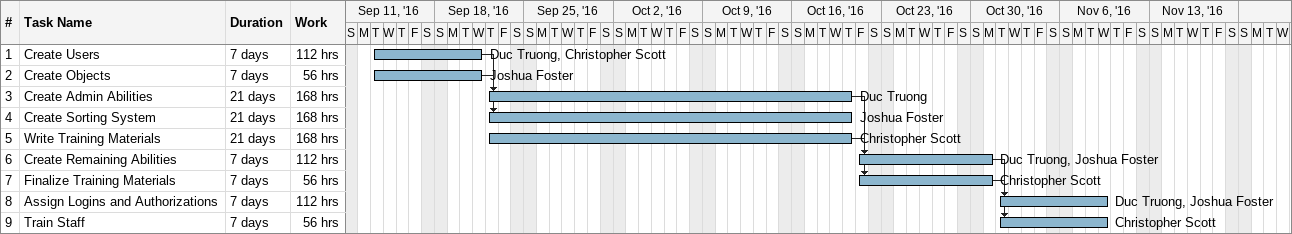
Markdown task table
| ID | Task | Duration | Start | Finish | Predecessors | Resources | Work (h) |
|---|---|---|---|---|---|---|---|
| 1 | Create Users | 7d | 2016-09-13 | 2016-09-21 |  | Duc Truong, Christopher Scott | 112 |
| 2 | Create Objects | 7d | 2016-09-13 | 2016-09-21 |  | Joshua Foster | 56 |
| 3 | Create Admin Abilities | 21d | 2016-09-22 | 2016-10-20 | 1 | Duc Truong | 168 |
| 4 | Create Sorting System | 21d | 2016-09-22 | 2016-10-20 | 2 | Joshua Foster | 168 |
| 5 | Write Training Materials | 21d | 2016-09-22 | 2016-10-20 |  | Christopher Scott | 168 |
| 6 | Create Remaining Abilities | 7d | 2016-10-21 | 2016-10-31 | 3 | Duc Truong, Joshua Foster | 112 |
| 7 | Finalize Training Materials | 7d | 2016-10-21 | 2016-10-31 | 5 | Christopher Scott | 56 |
| 8 | Assign Logins and Authorizations | 7d | 2016-11-01 | 2016-11-09 | 6 | Duc Truong, Joshua Foster | 112 |
| 9 | Train Staff | 7d | 2016-11-01 | 2016-11-09 | 7 | Christopher Scott | 56 |
